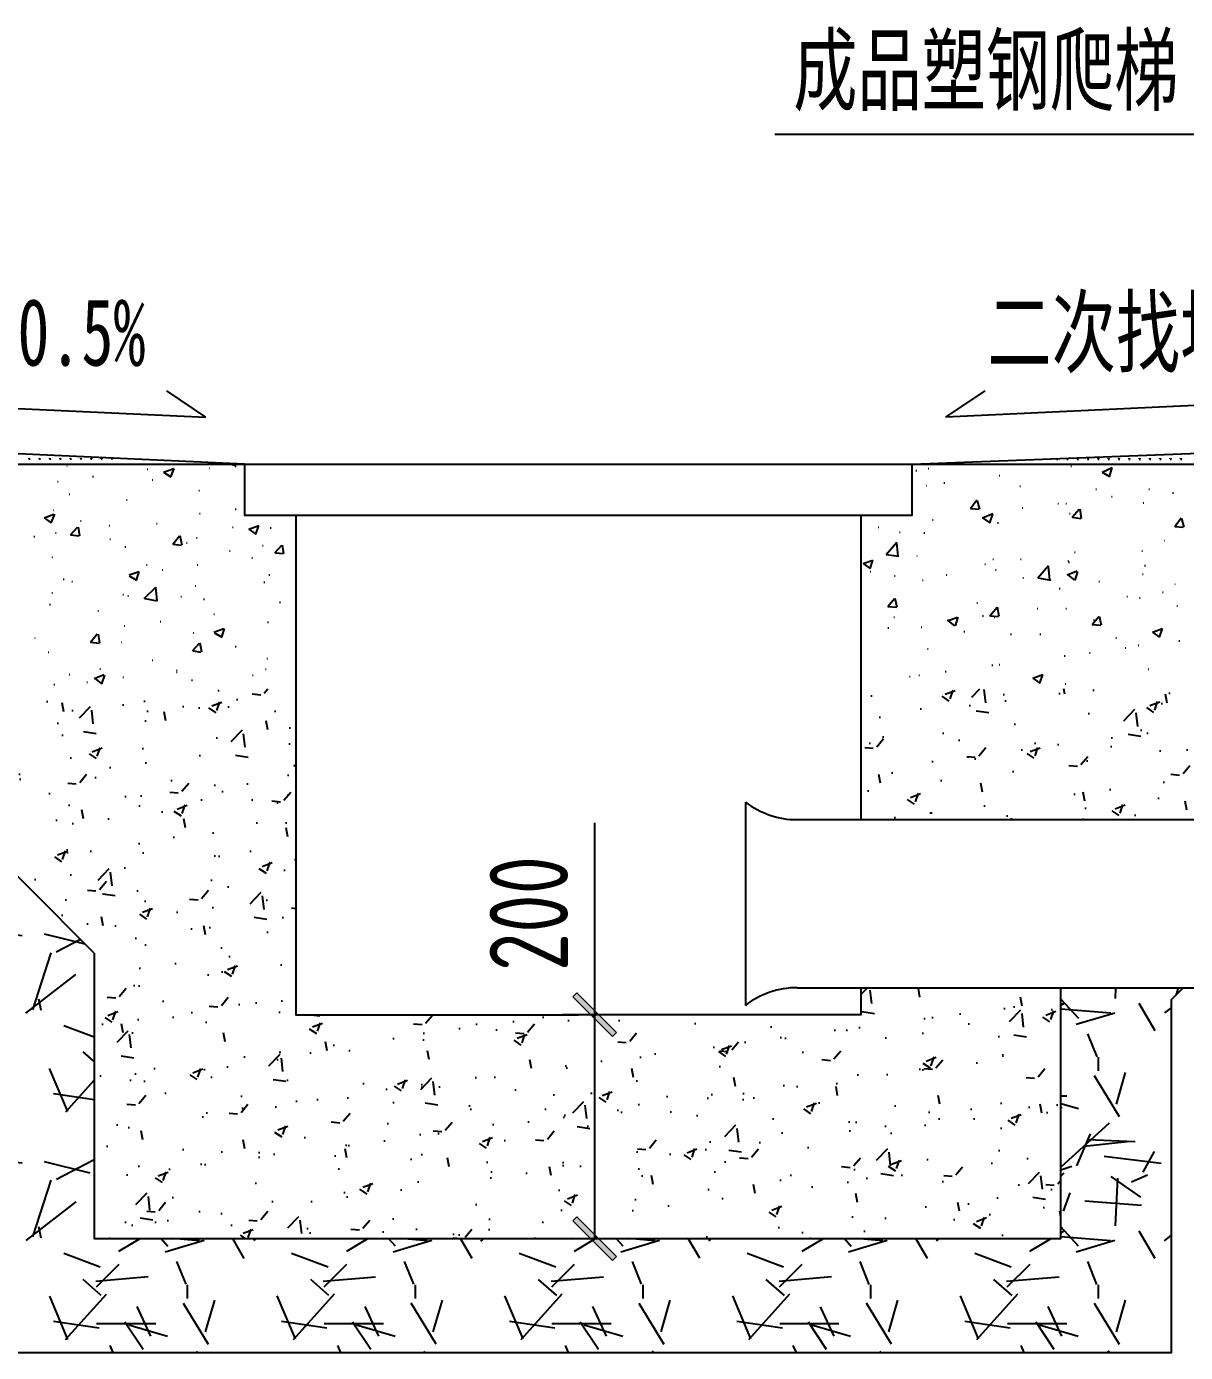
# Model space of a CAD drawing. Extents: x 2969 to 3809, y -1283 to -33.
# Drawn here: x 3081.2 to 3132.9, y -159 to -99.8 of the extents above; entities that cross this region are included whole.
import ezdxf

# ---------------------------------------------------------------- set-up
doc = ezdxf.new("R2010")
doc.units = 0
doc.header["$LTSCALE"] = 10
for name, color, linetype in [('填充', 8, 'Continuous'), ('尺寸标注', 1, 'Continuous'), ('文字', 3, 'Continuous'), ('标注引线', 3, 'Continuous'), ('轮廓', 7, 'Continuous')]:
    doc.layers.add(name, color=color, linetype=linetype)
doc.styles.add('GJ', font='tssdeng.shx', dxfattribs={"width": 0.75, "bigfont": 'hztxt.shx'})
doc.styles.add('HZTXT', font='仿宋_GB2312_0.ttf', dxfattribs={"width": 0.6, "height": 1.25})

# ---------------------------------------------------------------- blocks, each defined once
blk = doc.blocks.new('K-建筑标记')
at = {"lineweight": 5}
blk.add_hatch(color=256, dxfattribs=at).paths.add_polyline_path([(0.972, 0.795), (0.795, 0.972), (-0.972, -0.795), (-0.795, -0.972)])
blk.add_lwpolyline([(-0.795, -0.972), (-0.972, -0.795), (0.795, 0.972), (0.972, 0.795)], close=True, dxfattribs=at)
blk.add_lwpolyline([(0.088, -0.088), (-0.088, 0.088)], dxfattribs=at)

msp = doc.modelspace()

# ---------------------------------------------------------------- hatches: boundary and pattern name
at = {"layer": '填充'}
h = msp.add_hatch(dxfattribs=at)
h.set_pattern_fill('AR-CONC', color=256, scale=0.025, style=0)
h.set_pattern_definition([(50, (-231983.6498, -63601.415), (4.554616725, -0.39847714), [0.47625, -5.23875]), (355, (-231983.65, -63601.415), (-0.88107065, 4.77641607), [0.381, -4.191]), (100.451, (-231983.2702, -63601.4484), (3.67356254, 4.377917196), [0.40475, -4.45225]), (46.1842, (-231983.65, -63600.145), (6.77697602, -1.0510582), [0.714375, -7.858125]), (96.6356, (-231983.085, -63600.233), (5.93510586, 6.1856389), [0.607125, -6.678375]), (351.184, (-231983.65, -63600.145), (5.93511515, 6.18562795), [0.5715, -6.2865]), (21, (-231983.0148, -63600.4627), (3.790371996, -2.556637963), [0.47625, -5.23875]), (326, (-231983.015, -63600.4627), (1.54505071, 4.60469915), [0.381, -4.191]), (71.4514, (-231982.699, -63600.6757), (5.33541227, 2.04807144), [0.40475, -4.45225]), (37.5, (-231983.6498, -63601.4152), (0.077215081, 2.113875972), [0, -4.1402, 0, -4.2545, 0, -4.206875]), (7.5, (-231983.6498, -63601.4152), (1.670491563, 2.50451437), [0, -2.4257, 0, -4.04495, 0, -1.603375]), (327.5, (-231985.0658, -63601.4152), (3.389764879, -0.1432186), [0, -1.5875, 0, -4.953, 0, -6.57225]), (317.5, (-231985.7008, -63601.4152), (3.703229535, 0.635662276), [0, -2.06375, 0, -3.2893, 0, -4.66725])])
h.paths.add_polyline_path([(3118.373, -135.248), (3133.184, -135.248), (3139.018, -129.414), (3118.373, -129.414)])
h.paths.add_polyline_path([(3127.3, -142.748), (3118.373, -142.748), (3118.373, -143.952), (3093.169, -143.952), (3093.169, -129.414), (3072.37, -129.414), (3084.165, -141.21), (3084.165, -153.947), (3127.3, -153.947)])
h = msp.add_hatch(dxfattribs=at)
h.set_pattern_fill('GRAVEL', color=256, scale=0.4, style=0)
h.set_pattern_definition([(228.0128, (-231976.3346, -63591.2552), (-81.2800690636, -91.440112358), [1.366884, -135.322]), (184.9697, (-231977.249, -63592.27118), (121.9201972247, 10.15992830155), [2.34562, -232.216]), (132.5104, (-231979.5858, -63592.4744), (101.5999260733, -111.7601091698), [1.653928, -163.7388]), (267.2737, (-231983.5482, -63595.0144), (10.1599558833, 203.1999346135), [2.13602, -211.4656]), (292.8337, (-231983.6498, -63597.148), (-50.800144222, 121.9200693202), [2.094536, -207.3592]), (357.2737, (-231982.837, -63599.0784), (-203.1999346135, 10.1599558833), [2.13602, -211.4656]), (37.6942, (-231980.7034, -63599.17998), (-132.08008344496, -101.59990942794), [2.824776, -279.6524]), (72.2553, (-231978.4682, -63597.45278), (71.12014226187, 223.52006482415), [2.66688, -264.0212]), (121.4296, (-231977.6554, -63594.9128), (-81.2800209411, 132.0798446399), [2.143252, -212.182]), (175.2364, (-231978.773, -63593.084), (111.7599122122, -10.159904651), [2.446852, -119.8956]), (222.3974, (-231981.2114, -63592.88078), (-121.92000366896, -111.75985460255), [3.164312, -313.2672]), (138.8141, (-231973.4898, -63595.116), (-71.119954697, 60.9599062285), [1.08002, -106.9224]), (171.4692, (-231974.3026, -63594.4048), (132.0797983824, -20.3200512002), [2.054728, -203.4184]), (225, (-231976.3346, -63594.1), (-2e-15, -10.15999307), [1.436836, -12.93156]), (203.1986, (-231977.0458, -63592.8808), (50.800171302, 20.320089097), [0.773764, -76.6024]), (291.8014, (-231977.757, -63593.1856), (-10.160007128, 30.480019635), [1.094264, -53.6192]), (30.9638, (-231977.3506, -63594.2016), (30.479967819, 20.320015835), [1.77728, -57.4652]), (161.5651, (-231975.8266, -63593.2872), (20.320009273, -10.15998489), [1.285148, -30.8436]), (16.3895, (-231983.6498, -63593.1856), (101.6000560559, 30.4799365999), [1.800352, -178.2352]), (70.3462, (-231981.9226, -63592.6776), (-40.6398867547, -111.7598419542), [1.510396, -149.5288]), (293.1986, (-231975.8266, -63591.2552), (-20.320089097, 50.800171302), [1.54752, -75.8288]), (343.6105, (-231975.217, -63592.6776), (-101.6000560559, 30.4799365999), [1.800352, -178.2352]), (339.444, (-231983.6498, -63599.4848), (-50.800063057, 20.319975344), [1.73614, -85.0708]), (294.7751, (-231982.0242, -63600.0944), (-50.7998816145, 111.7599481046), [1.454688, -144.0144]), (66.8014, (-231975.725, -63601.4152), (20.320089097, 50.800171302), [1.54752, -75.8288]), (17.354, (-231975.1154, -63599.9928), (-132.0800071274, -40.6399387024), [1.703132, -168.6096]), (69.444, (-231980.7034, -63601.4152), (-20.319975344, -50.800063057), [0.868072, -85.9392]), (101.3099, (-231976.3346, -63601.4152), (-10.159949852, 40.639869844), [0.51806, -51.288]), (165.9638, (-231976.4362, -63600.9072), (30.48002142, -10.159982416), [2.094536, -39.7962]), (186.009, (-231978.4682, -63600.3992), (101.5998501777, 10.1599762742), [1.941068, -192.1656]), (303.6901, (-231977.3506, -63595.116), (-10.160003485, 20.319980397), [1.465296, -35.16712]), (353.1572, (-231976.5378, -63596.33518), (172.7200714266, -20.3200910066), [2.558228, -253.264]), (60.9454, (-231973.9978, -63596.64), (-40.6399054633, -71.1198304433), [1.046032, -103.5576]), (90, (-231973.49, -63595.726), (-10.16, 10.16), [0.6096, -9.5504]), (120.2564, (-231978.6714, -63600.0944), (40.6399138673, -71.11996413), [1.411468, -139.7356]), (48.0128, (-231979.3826, -63598.8752), (81.2800690636, 91.440112358), [2.733772, -133.9552]), (0, (-231977.554, -63596.843), (10.16, 10.16), [2.6416, -7.5184]), (325.3048, (-231974.9122, -63596.8432), (-101.5998239638, 71.120006762), [1.60644, -159.0372]), (254.0546, (-231973.5914, -63597.7576), (-10.160025919, -40.640096813), [1.479316, -72.4868]), (207.646, (-231973.9978, -63599.17998), (-193.0399321961, -101.6000638989), [2.40858, -238.45]), (175.4261, (-231976.1314, -63600.29758), (-132.080030419, 10.1599508449), [2.548116, -252.2632]), (175.4261, (-231976.1314, -63600.29758), (-132.080030419, 10.1599508449), [2.548116, -252.2632])])
h.paths.add_polyline_path([(3133.184, -135.248), (3140.255, -135.248), (3141.074, -134.429), (3134.003, -134.429)])
h.paths.add_polyline_path([(3132.755, -142.748), (3127.3, -142.748), (3127.3, -153.947), (3084.165, -153.947), (3084.165, -141.21), (3077.384, -134.429), (3070.313, -134.429), (3079.152, -143.268), (3079.152, -159.03), (3132.235, -159.03), (3132.235, -143.268)])

# ---------------------------------------------------------------- linework, layer by layer
for p, q in [((3081.307, -119.152), (3081.25, -119.152)), ((3081.265, -119.146), (3081.256, -119.131)), ((3081.271, -119.138), (3081.271, -119.115)), ((3081.279, -119.138), (3081.279, -119.11)), ((3081.286, -119.138), (3081.286, -119.115)), ((3081.298, -119.15), (3081.307, -119.134)), ((3081.768, -119.152), (3081.71, -119.152)), ((3081.726, -119.146), (3081.717, -119.131)), ((3081.732, -119.138), (3081.732, -119.115)), ((3081.739, -119.138), (3081.739, -119.11)), ((3081.746, -119.138), (3081.746, -119.115)), ((3081.759, -119.15), (3081.768, -119.134)), ((3082.229, -119.152), (3082.171, -119.152)), ((3082.186, -119.146), (3082.177, -119.131)), ((3082.181, -119.388), (3082.181, -119.388)), ((3082.193, -119.138), (3082.193, -119.115)), ((3082.2, -119.138), (3082.2, -119.11)), ((3082.207, -119.138), (3082.207, -119.115)), ((3082.219, -119.15), (3082.229, -119.134)), ((3082.689, -119.152), (3082.632, -119.152)), ((3082.647, -119.146), (3082.638, -119.131)), ((3082.653, -119.138), (3082.653, -119.115)), ((3082.66, -119.138), (3082.66, -119.11)), ((3082.668, -119.138), (3082.668, -119.115)), ((3082.68, -119.15), (3082.689, -119.134)), ((3083.15, -119.152), (3083.092, -119.152)), ((3083.108, -119.146), (3083.098, -119.131)), ((3083.114, -119.138), (3083.114, -119.115)), ((3083.121, -119.138), (3083.121, -119.11)), ((3083.128, -119.138), (3083.128, -119.115)), ((3083.141, -119.15), (3083.15, -119.134)), ((3083.61, -119.152), (3083.553, -119.152)), ((3083.568, -119.146), (3083.559, -119.131)), ((3083.574, -119.138), (3083.574, -119.115)), ((3083.582, -119.138), (3083.582, -119.11)), ((3083.589, -119.138), (3083.589, -119.115)), ((3083.601, -119.15), (3083.61, -119.134)), ((3084.071, -119.152), (3084.013, -119.152)), ((3084.029, -119.146), (3084.02, -119.131)), ((3084.035, -119.138), (3084.035, -119.115)), ((3084.042, -119.138), (3084.042, -119.11)), ((3084.049, -119.138), (3084.049, -119.115)), ((3084.062, -119.15), (3084.071, -119.134)), ((3084.532, -119.152), (3084.474, -119.152)), ((3084.489, -119.146), (3084.48, -119.131)), ((3084.496, -119.138), (3084.496, -119.115)), ((3084.503, -119.138), (3084.503, -119.11)), ((3084.51, -119.138), (3084.51, -119.115)), ((3084.522, -119.15), (3084.532, -119.134)), ((3084.992, -119.152), (3084.935, -119.152)), ((3084.95, -119.146), (3084.941, -119.131)), ((3084.956, -119.138), (3084.956, -119.115)), ((3084.963, -119.138), (3084.963, -119.11)), ((3084.971, -119.138), (3084.971, -119.115)), ((3084.983, -119.15), (3084.992, -119.134)), ((3089.431, -119.446), (3089.431, -119.446)), ((3121.282, -119.446), (3121.282, -119.446)), ((3127.111, -119.15), (3127.102, -119.134)), ((3127.102, -119.152), (3127.16, -119.152)), ((3127.124, -119.138), (3127.124, -119.115)), ((3127.131, -119.138), (3127.131, -119.11)), ((3127.138, -119.138), (3127.138, -119.115)), ((3127.144, -119.146), (3127.154, -119.131)), ((3127.572, -119.15), (3127.563, -119.134)), ((3127.563, -119.152), (3127.62, -119.152)), ((3127.584, -119.138), (3127.584, -119.115)), ((3127.592, -119.138), (3127.592, -119.11)), ((3127.599, -119.138), (3127.599, -119.115)), ((3127.605, -119.146), (3127.614, -119.131)), ((3128.033, -119.15), (3128.023, -119.134)), ((3128.023, -119.152), (3128.081, -119.152)), ((3128.045, -119.138), (3128.045, -119.115)), ((3128.052, -119.138), (3128.052, -119.11)), ((3128.059, -119.138), (3128.059, -119.115)), ((3128.066, -119.146), (3128.075, -119.131)), ((3128.493, -119.15), (3128.484, -119.134)), ((3128.484, -119.152), (3128.542, -119.152)), ((3128.506, -119.138), (3128.506, -119.115)), ((3128.513, -119.138), (3128.513, -119.11)), ((3128.52, -119.138), (3128.52, -119.115)), ((3128.526, -119.146), (3128.535, -119.131)), ((3128.532, -119.388), (3128.532, -119.388)), ((3128.954, -119.15), (3128.945, -119.134)), ((3128.945, -119.152), (3129.002, -119.152)), ((3128.966, -119.138), (3128.966, -119.115)), ((3128.973, -119.138), (3128.973, -119.11)), ((3128.981, -119.138), (3128.981, -119.115)), ((3128.987, -119.146), (3128.996, -119.131)), ((3129.414, -119.15), (3129.405, -119.134)), ((3129.405, -119.152), (3129.463, -119.152)), ((3129.427, -119.138), (3129.427, -119.115)), ((3129.434, -119.138), (3129.434, -119.11)), ((3129.441, -119.138), (3129.441, -119.115)), ((3129.447, -119.146), (3129.457, -119.131)), ((3129.875, -119.15), (3129.866, -119.134)), ((3129.866, -119.152), (3129.923, -119.152)), ((3129.887, -119.138), (3129.887, -119.115)), ((3129.895, -119.138), (3129.895, -119.11)), ((3129.902, -119.138), (3129.902, -119.115)), ((3129.908, -119.146), (3129.917, -119.131)), ((3130.336, -119.15), (3130.326, -119.134)), ((3130.327, -119.152), (3130.384, -119.152)), ((3130.348, -119.138), (3130.348, -119.115)), ((3130.355, -119.138), (3130.355, -119.11)), ((3130.363, -119.138), (3130.363, -119.115)), ((3130.369, -119.146), (3130.378, -119.131)), ((3130.582, -119.399), (3130.582, -119.399)), ((3130.796, -119.15), (3130.787, -119.134)), ((3130.787, -119.152), (3130.845, -119.152)), ((3130.809, -119.138), (3130.809, -119.115)), ((3130.816, -119.138), (3130.816, -119.11)), ((3130.823, -119.138), (3130.823, -119.115)), ((3130.829, -119.146), (3130.838, -119.131)), ((3131.257, -119.15), (3131.248, -119.134)), ((3131.248, -119.152), (3131.305, -119.152)), ((3131.269, -119.138), (3131.269, -119.115)), ((3131.277, -119.138), (3131.277, -119.11)), ((3131.284, -119.138), (3131.284, -119.115)), ((3131.29, -119.146), (3131.299, -119.131)), ((3131.717, -119.15), (3131.708, -119.134)), ((3131.708, -119.152), (3131.766, -119.152)), ((3131.73, -119.138), (3131.73, -119.115)), ((3131.737, -119.138), (3131.737, -119.11)), ((3131.744, -119.138), (3131.744, -119.115)), ((3131.75, -119.146), (3131.76, -119.131)), ((3132.178, -119.15), (3132.169, -119.134)), ((3132.169, -119.152), (3132.227, -119.152)), ((3132.191, -119.138), (3132.191, -119.115)), ((3132.198, -119.138), (3132.198, -119.11)), ((3132.205, -119.138), (3132.205, -119.115)), ((3132.211, -119.146), (3132.22, -119.131)), ((3132.639, -119.15), (3132.629, -119.134)), ((3132.63, -119.152), (3132.687, -119.152)), ((3132.651, -119.138), (3132.651, -119.115)), ((3132.658, -119.138), (3132.658, -119.11)), ((3132.666, -119.138), (3132.666, -119.115)), ((3132.672, -119.146), (3132.681, -119.131))]:
    msp.add_line(p, q, dxfattribs=at)
for points in [[(3082.971, -119.475), (3082.946, -119.475)], [(3090.394, -119.45), (3090.362, -119.377)], [(3090.485, -119.377), (3090.394, -119.45)], [(3090.46, -119.475), (3090.496, -119.475)], [(3127.741, -119.475), (3127.767, -119.475)], [(3129.145, -119.732), (3129.587, -119.537)], [(3129.464, -119.953), (3129.587, -119.537)], [(3084.099, -119.928), (3084.135, -119.928)], [(3086.532, -119.609), (3086.569, -119.609)], [(3086.754, -120.083), (3086.79, -120.083)], [(3087.268, -119.732), (3087.718, -119.573)], [(3087.268, -119.732), (3087.584, -119.953)], [(3087.584, -119.953), (3087.744, -119.573)], [(3089.335, -119.573), (3089.307, -119.573)], [(3120.83, -119.671), (3120.866, -119.671)], [(3121.377, -119.573), (3121.406, -119.573)], [(3124.536, -119.891), (3124.572, -119.891)], [(3129.145, -119.732), (3129.464, -119.928)], [(3082.533, -120.149), (3082.569, -120.149)], [(3083.048, -120.721), (3083.084, -120.721)], [(3088.832, -120.561), (3088.868, -120.561)], [(3121.283, -120.34), (3121.308, -120.34)], [(3122.077, -120.21), (3122.113, -120.21)], [(3125.468, -120.369), (3125.5, -120.369)], [(3128.855, -120.5), (3128.891, -120.5)], [(3131.226, -120.5), (3131.251, -120.5)], [(3132.278, -120.659), (3132.314, -120.659)], [(3085.604, -120.978), (3085.64, -120.978)], [(3123.263, -121.358), (3123.546, -120.978)], [(3123.68, -121.394), (3123.582, -121.014)], [(3127.165, -121.137), (3127.19, -121.137)], [(3127.52, -121.137), (3127.545, -121.137)], [(3129.561, -120.818), (3129.587, -120.818)], [(3130.969, -121.101), (3130.994, -121.101)], [(3081.931, -121.77), (3082.373, -121.615)], [(3081.931, -121.77), (3082.25, -122.002)], [(3082.25, -122.002), (3082.409, -121.615)], [(3082.348, -121.427), (3082.373, -121.427)], [(3083.559, -121.904), (3083.588, -121.904)], [(3088.868, -121.586), (3088.893, -121.586)], [(3090.46, -121.394), (3090.496, -121.394)], [(3121.566, -121.868), (3121.598, -121.868)], [(3123.263, -121.358), (3123.644, -121.394)], [(3123.803, -121.77), (3124.253, -121.586)], [(3123.803, -121.77), (3123.839, -121.77)], [(3123.803, -121.77), (3124.122, -122.002)], [(3124.122, -122.002), (3124.253, -121.615)], [(3125.562, -121.329), (3125.598, -121.329)], [(3127.676, -121.586), (3127.705, -121.586)], [(3127.803, -121.745), (3128.118, -121.394)], [(3127.803, -121.745), (3128.18, -121.807)], [(3128.216, -121.807), (3128.155, -121.394)], [(3132.375, -122.161), (3132.658, -121.77)], [(3132.792, -122.187), (3132.695, -121.807)], [(3082.438, -122.444), (3082.471, -122.444)], [(3083.109, -122.542), (3083.428, -122.187)], [(3083.526, -122.574), (3083.465, -122.187)], [(3084.835, -122.125), (3084.868, -122.125)], [(3086.949, -122.027), (3086.982, -122.027)], [(3090.336, -122.187), (3090.373, -122.187)], [(3091.072, -122.285), (3091.522, -122.125)], [(3091.072, -122.285), (3091.388, -122.505)], [(3091.388, -122.505), (3091.522, -122.125)], [(3092.026, -122.223), (3092.062, -122.223)], [(3119.14, -122.187), (3119.169, -122.187)], [(3120.097, -122.419), (3120.13, -122.419)], [(3121.185, -122.444), (3121.221, -122.444)], [(3124.474, -122.002), (3124.51, -122.002)], [(3132.375, -122.161), (3132.756, -122.187)], [(3081.481, -122.603), (3081.517, -122.603)], [(3083.109, -122.542), (3083.497, -122.574)], [(3084.868, -122.733), (3084.904, -122.733)], [(3085.542, -123.078), (3085.579, -123.078)], [(3087.682, -122.955), (3087.976, -122.574)], [(3087.682, -122.955), (3088.063, -122.991)], [(3088.099, -122.991), (3088.001, -122.574)], [(3088.295, -122.893), (3088.32, -122.893)], [(3088.737, -122.665), (3088.77, -122.665)], [(3091.682, -123.016), (3091.707, -123.016)], [(3092.222, -123.335), (3092.541, -122.991)], [(3092.636, -123.371), (3092.574, -122.991)], [(3119.495, -123.407), (3119.974, -122.86)], [(3120.035, -123.494), (3119.974, -122.893)], [(3131.897, -122.795), (3131.922, -122.795)], [(3082.279, -123.53), (3082.311, -123.53)], [(3090.202, -123.248), (3090.239, -123.248)], [(3091.203, -123.566), (3091.229, -123.566)], [(3092.255, -123.335), (3092.61, -123.371)], [(3118.469, -123.82), (3118.911, -123.664)], [(3118.788, -124.041), (3118.911, -123.664)], [(3119.495, -123.407), (3120.068, -123.494)], [(3120.866, -123.469), (3120.891, -123.469)], [(3124.253, -123.628), (3124.289, -123.628)], [(3125.5, -123.628), (3125.529, -123.628)], [(3127.607, -123.689), (3127.643, -123.689)], [(3127.897, -123.309), (3127.926, -123.309)], [(3130.907, -123.248), (3130.932, -123.248)], [(3085.735, -124.323), (3086.177, -124.167)], [(3086.054, -124.555), (3086.177, -124.167)], [(3086.496, -123.881), (3086.532, -123.881)], [(3087.203, -124.102), (3087.232, -124.102)], [(3088.77, -123.881), (3088.799, -123.881)], [(3118.469, -123.82), (3118.788, -124.041)], [(3118.788, -124.167), (3118.821, -124.167)], [(3123.901, -123.849), (3123.937, -123.849)], [(3124.376, -124.102), (3124.412, -124.102)], [(3126.273, -124.457), (3126.747, -123.91)], [(3126.809, -124.555), (3126.747, -123.947)], [(3127.582, -124.323), (3128.024, -124.138)], [(3127.643, -123.751), (3127.676, -123.751)], [(3127.926, -124.555), (3128.057, -124.167)], [(3131.03, -123.91), (3131.066, -123.91)], [(3082.79, -124.519), (3082.826, -124.519)], [(3083.178, -124.616), (3083.207, -124.616)], [(3085.735, -124.359), (3086.054, -124.555)], [(3086.398, -125.384), (3086.913, -124.873)], [(3086.982, -125.474), (3086.913, -124.873)], [(3088.672, -124.812), (3088.708, -124.812)], [(3091.743, -124.653), (3091.78, -124.653)], [(3091.965, -124.323), (3092.001, -124.323)], [(3119.876, -124.359), (3119.901, -124.359)], [(3121.123, -124.555), (3121.149, -124.555)], [(3122.175, -124.323), (3122.211, -124.323)], [(3125.598, -124.457), (3125.624, -124.457)], [(3126.273, -124.457), (3126.845, -124.555)], [(3127.607, -124.323), (3127.897, -124.555)], [(3128.985, -124.616), (3129.014, -124.616)], [(3130.932, -124.298), (3130.969, -124.298)], [(3132.375, -124.739), (3132.401, -124.739)], [(3082.279, -125.127), (3082.311, -125.127)], [(3085.444, -125.192), (3085.481, -125.192)], [(3085.666, -125.253), (3085.702, -125.253)], [(3086.434, -125.384), (3086.982, -125.474)], [(3088.037, -125.286), (3088.063, -125.286)], [(3089.053, -125.413), (3089.089, -125.413)], [(3119.582, -125.728), (3119.876, -125.384)], [(3119.999, -125.764), (3119.901, -125.384)], [(3127.226, -124.935), (3127.263, -124.935)], [(3130.232, -125.286), (3130.262, -125.286)], [(3130.809, -125.348), (3130.834, -125.348)], [(3131.828, -125.094), (3131.861, -125.094)], [(3082.181, -125.641), (3082.217, -125.641)], [(3084.331, -125.923), (3084.357, -125.923)], [(3092.443, -125.543), (3092.476, -125.543)], [(3119.582, -125.728), (3119.974, -125.764)], [(3123.546, -125.568), (3123.582, -125.568)], [(3124.122, -126.144), (3124.449, -125.764)], [(3124.536, -126.18), (3124.474, -125.764)], [(3126.236, -125.825), (3126.273, -125.825)], [(3127.52, -125.825), (3127.545, -125.825)], [(3132.473, -125.702), (3132.499, -125.702)], [(3085.506, -126.593), (3085.542, -126.593)], [(3087.109, -126.401), (3087.142, -126.401)], [(3089.506, -126.083), (3089.542, -126.083)], [(3091.903, -126.437), (3091.939, -126.437)], [(3119.84, -126.217), (3119.876, -126.217)], [(3122.237, -126.372), (3122.69, -126.217)], [(3122.237, -126.34), (3122.273, -126.34)], [(3122.273, -126.372), (3122.556, -126.593)], [(3122.592, -126.593), (3122.715, -126.217)], [(3123.803, -126.144), (3123.839, -126.144)], [(3124.122, -126.144), (3124.51, -126.18)], [(3124.315, -126.217), (3124.351, -126.217)], [(3128.695, -126.531), (3128.985, -126.18)], [(3128.695, -126.531), (3129.083, -126.56)], [(3128.757, -126.34), (3128.793, -126.34)], [(3129.112, -126.56), (3129.014, -126.18)], [(3081.517, -127.133), (3081.543, -127.133)], [(3084.001, -127.328), (3084.295, -126.948)], [(3084.418, -127.364), (3084.357, -126.973)], [(3088.578, -126.912), (3088.61, -126.912)], [(3089.506, -126.879), (3089.956, -126.72)], [(3089.542, -126.912), (3089.858, -127.107)], [(3089.858, -127.107), (3089.981, -126.72)], [(3119.582, -126.691), (3119.618, -126.691)], [(3121.062, -126.658), (3121.087, -126.658)], [(3122.973, -126.85), (3123.005, -126.85)], [(3125.051, -126.973), (3125.087, -126.973)], [(3126.36, -126.973), (3126.396, -126.973)], [(3129.747, -127.133), (3129.783, -127.133)], [(3131.385, -126.879), (3131.828, -126.72)], [(3131.385, -126.879), (3131.701, -127.107)], [(3131.701, -127.107), (3131.828, -126.72)], [(3082.119, -127.777), (3082.152, -127.777)], [(3084.001, -127.328), (3084.393, -127.364)], [(3085.383, -127.328), (3085.408, -127.328)], [(3088.549, -127.708), (3088.868, -127.364)], [(3088.578, -127.708), (3088.929, -127.777)], [(3088.966, -127.777), (3088.893, -127.364)], [(3090.46, -127.523), (3090.496, -127.523)], [(3121.344, -127.618), (3121.377, -127.618)], [(3128.572, -127.806), (3128.597, -127.806)], [(3130.164, -127.585), (3130.2, -127.585)], [(3130.74, -127.462), (3130.773, -127.462)], [(3132.56, -127.266), (3132.597, -127.266)], [(3086.754, -128.124), (3086.79, -128.124)], [(3091.867, -128.059), (3091.903, -128.059)], [(3124.22, -128.353), (3124.253, -128.353)], [(3124.536, -128.317), (3124.572, -128.317)], [(3127.448, -127.936), (3127.484, -127.936)], [(3083.048, -128.769), (3083.084, -128.769)], [(3084.172, -128.954), (3084.614, -128.769)], [(3084.197, -128.954), (3084.516, -129.182)], [(3084.418, -128.512), (3084.455, -128.512)], [(3084.516, -129.182), (3084.647, -128.794)], [(3085.444, -128.892), (3085.481, -128.892)], [(3087.842, -128.574), (3087.878, -128.574)], [(3087.842, -128.671), (3087.878, -128.671)], [(3091.229, -128.794), (3091.265, -128.794)], [(3091.805, -128.537), (3091.841, -128.537)], [(3120.547, -128.863), (3120.572, -128.863)], [(3120.964, -128.794), (3120.989, -128.794)], [(3122.139, -128.635), (3122.175, -128.635)], [(3126.041, -128.928), (3126.494, -128.769)], [(3126.041, -128.928), (3126.36, -129.149)], [(3126.36, -129.149), (3126.494, -128.769)], [(3131.19, -128.537), (3131.226, -128.537)], [(3082.373, -129.211), (3082.409, -129.211)], [(3083.842, -129.113), (3083.878, -129.113)], [(3088.516, -129.023), (3088.549, -129.023)], [(3127.484, -129.182), (3127.52, -129.182)]]:
    msp.add_lwpolyline(points, dxfattribs=at)
at = {"layer": '尺寸标注'}
msp.add_lwpolyline([(3106.5, -153.947), (3106.5, -135.392)], dxfattribs=at)
at = {"layer": '标注引线'}
for p, q in [((3068.7, -116.33), (3089.157, -117.286)), ((3089.157, -117.286), (3087.406, -116.103)), ((3122.162, -117.286), (3123.914, -116.103)), ((3142.62, -116.33), (3122.162, -117.286))]:
    msp.add_line(p, q, dxfattribs=at)
msp.add_lwpolyline([(3114.537, -104.658), (3134.218, -104.658)], dxfattribs=at)
at = {"layer": '轮廓'}
for p, q in [((3090.877, -119.377), (3035.772, -116.861)), ((3120.665, -119.377), (3177.095, -117.228)), ((3113.227, -134.46), (3113.227, -143.536)), ((3115.526, -135.248), (3143.297, -135.248)), ((3115.526, -142.748), (3143.297, -142.748))]:
    msp.add_line(p, q, dxfattribs=at)
for points in [[(3025.767, -119.377), (3187.1, -119.377)], [(3055.453, -119.377), (3155.867, -119.377)], [(3090.877, -119.377), (3090.877, -121.664), (3120.665, -121.664), (3120.665, -119.377)], [(3093.169, -121.664), (3093.169, -143.952), (3105.771, -143.952)], [(3118.373, -121.664), (3118.373, -135.248)], [(3084.165, -141.21), (3072.37, -129.37)], [(3055.453, -134.385), (3070.313, -134.385), (3079.152, -143.268), (3079.152, -159.03), (3132.235, -159.03), (3132.235, -143.268), (3132.753, -142.748)], [(3084.165, -141.21), (3084.165, -153.947), (3127.3, -153.947), (3127.3, -142.748)], [(3118.373, -142.748), (3118.373, -143.952), (3105.771, -143.952)], [(3110.131, -143.952), (3105.053, -143.952)]]:
    msp.add_lwpolyline(points, dxfattribs=at)
for centre, start, end in [((3115.526, -131.498), 232.17128, 270), ((3115.526, -146.498), 90, 127.82872)]:
    msp.add_arc(centre, 3.75, start, end, dxfattribs=at)

# ---------------------------------------------------------------- block references
at = {"layer": '尺寸标注', "rotation": 90}
for p in [(3106.5, -143.952), (3106.5, -153.947)]:
    msp.add_blockref('K-建筑标记', p, dxfattribs=at)

# ---------------------------------------------------------------- texts
at = {"layer": '尺寸标注', "style": 'GJ', "width": 0.75}
msp.add_text('200', height=3.5, rotation=90, dxfattribs=at).set_placement((3105.31, -142.009))
at = {"layer": '文字', "style": 'HZTXT', "width": 0.7}
for s, p in [('成品塑钢爬梯', (3115.356, -103.285)), ('二次找坡0.5%', (3069.286, -114.982)), ('二次找坡0.5%', (3124.021, -114.982))]:
    msp.add_text(s, height=3, dxfattribs=at).set_placement(p)

doc.saveas('drawing.dxf')
